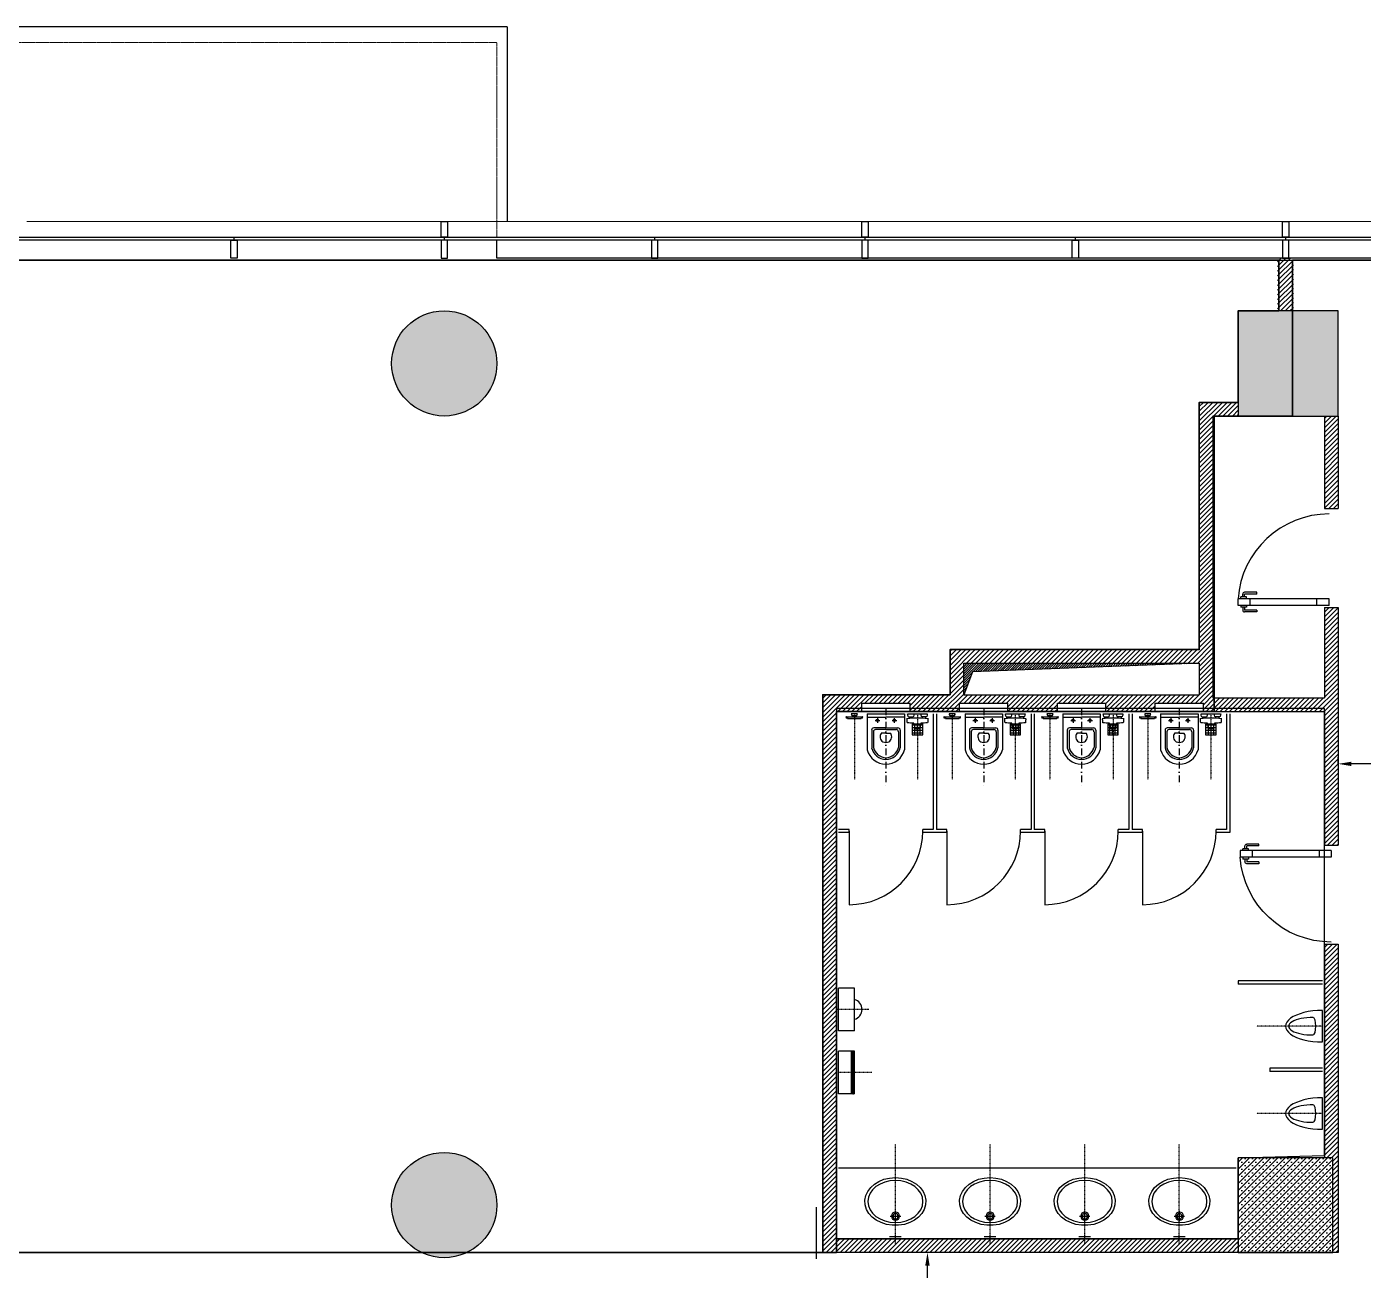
# Model space of a CAD drawing. Header units: millimetres. Extents: x 1175313 to 1258473, y 6259 to 65065.
# Drawn here: x 1210680 to 1223389, y 39138 to 50957 of the extents above; entities that cross this region are included whole.
import ezdxf

# ---------------------------------------------------------------- set-up
doc = ezdxf.new("R2010")
doc.units = ezdxf.units.MM
doc.linetypes.add('DASHDOT2', pattern=[12.7, 6.35, -3.175, 0, -3.175])
doc.linetypes.add('HIDDEN', pattern=[0.375, 0.25, -0.125])
for name, color, linetype in [('Baca', 7, 'Continuous'), ('Divar-esas', 7, 'Continuous'), ('Divar-komek', 7, 'Continuous'), ('metal', 7, 'Continuous'), ('Pencere', 7, 'Continuous'), ('plita 2', 7, 'Continuous'), ('Qapi', 7, 'Continuous'), ('Santexnika', 7, 'Continuous'), ('Strixleme', 254, 'Continuous'), ('sutun1', 7, 'Continuous'), ('Tavan', 7, 'Continuous')]:
    doc.layers.add(name, color=color, linetype=linetype)
doc.layers.add('metal-nevid', color=39, linetype='Continuous', lineweight=5)
doc.layers.add('Obyekt', color=1, linetype='Continuous', lineweight=5)
doc.layers.add('plita', color=182, linetype='Continuous', lineweight=5, true_color=0x3a07c5)
doc.layers.get('Obyekt').off()
doc.styles.get("Standard").update_dxf_attribs({"font": 'arial.ttf'})
doc.dimstyles.new('ISO-25', dxfattribs={"dimscale": 50, "dimtxt": 2.5, "dimasz": 2.5, "dimexe": 1.25, "dimexo": 0.625, "dimtad": 1, "dimdec": 0, "dimtxsty": 'Standard', "dimcen": 2.5, "dimazin": 3, "dimtfac": 1, "dimtdec": 0, "dimtmove": 0, "dimatfit": 3})

# ---------------------------------------------------------------- blocks, each defined once
blk = doc.blocks.new('A$C4FB3406E')
at = {"layer": 'Santexnika', "ltscale": 6}
h = blk.add_hatch(dxfattribs=at)
h.set_pattern_fill('ANSI37', color=256, scale=0.2, angle=90, style=0)
h.set_pattern_definition([(135, (13983.2981, 30836.8366), (-0.449012806, -0.449012806), []), (225, (13983.2981, 30836.8366), (0.449012806, -0.449012806), [])])
h.paths.add_polyline_path([(12.2, 40.6), (12.2, 0), (15, 0), (15, 40.6)])
for p, q in [((15, 40.6), (0, 40.6)), ((0, 0), (0, 40.6)), ((12.2, 0), (12.2, 40.6)), ((15, 0), (15, 40.6)), ((15, 0), (0, 0))]:
    blk.add_line(p, q, dxfattribs=at)
blk = doc.blocks.new('A$C4D6E44AF')
at = {"layer": 'Santexnika', "ltscale": 6}
for p, q in [((15, 40.6), (0, 40.6)), ((0, 0), (0, 40.6)), ((15, 0), (15, 40.6)), ((15, 0), (0, 0))]:
    blk.add_line(p, q, dxfattribs=at)
blk.add_arc((12.6, 20.3), 9.71, 284.5329, 75.4671, dxfattribs=at)
blk = doc.blocks.new('A$C04CC05DC')
at = {"layer": 'Santexnika', "linetype": 'ByBlock'}
h = blk.add_hatch(dxfattribs=at)
h.set_pattern_fill('NET', color=256, scale=0.8, style=0)
h.paths.add_polyline_path([(10, 10), (0, 10), (0, 0), (10, 0)])
blk.add_lwpolyline([(0, 0), (10, 0), (10, 10), (0, 10)], close=True, dxfattribs=at)
blk = doc.blocks.new('d1')
at = {"layer": 'Santexnika'}
for p, q in [((0, 9.3), (0, -9.3)), ((2.8, 8.5), (2.8, 4.2)), ((4.1, 8), (2.8, 8)), ((3.9, 4.7), (2.8, 4.7)), ((10.4, -2.1), (10.4, 2.1)), ((2.8, -8.5), (2.8, -4.2)), ((3.9, -4.7), (2.8, -4.7)), ((4.1, -8), (2.8, -8))]:
    blk.add_line(p, q, dxfattribs=at)
for centre, radius, start, end in [((-0.8, -0.2), 9.57, 69.8543, 85.184), ((-0.8, 12.9), 9.57, 274.816, 290.1457), ((2.2, 8), 0.809, 41.5044, 67.0081), ((2.2, 4.7), 0.809, 292.9919, 318.4956), ((91.1, 0), 87.3, 173.5005, 186.4995), ((5.3, -10.4), 20.3, 80.5633, 92.8251), ((-332, -17.8), 341.7, 3.548, 4.6115), ((10.4, 3.4), 1.27, 183.548, 270.1961), ((10.7, 2.1), 0.369, 106.722, 177.4622), ((10.7, -34.6), 37.1, 85.8757, 90.0652), ((10.4, 0), 3.76, 321.0864, 38.9136), ((14, 1.9), 0.374, 13.6921, 163.0956), ((0.7, 0), 13.7, 351.8724, 8.1276), ((-0.8, -12.9), 9.57, 69.8543, 85.184), ((-0.8, 0.2), 9.57, 274.816, 290.1457), ((2.2, -4.7), 0.809, 41.5044, 67.0081), ((2.2, -8), 0.809, 292.9919, 318.4956), ((5.3, 10.4), 20.3, 267.1749, 279.4367), ((-332, 17.8), 341.7, 355.3885, 356.452), ((10.4, -3.4), 1.27, 89.8039, 176.452), ((10.7, -2.1), 0.369, 182.5378, 253.278), ((10.7, 34.6), 37.1, 269.9348, 274.1243), ((14, -1.9), 0.374, 196.9044, 346.3079)]:
    blk.add_arc(centre, radius, start, end, dxfattribs=at)
blk = doc.blocks.new('unitaz')
at = {"layer": 'Santexnika'}
for p, q in [((-17.8, 0), (17.8, 0)), ((-17.8, 0), (-17.8, -34.2)), ((17.8, 0), (17.8, -34.2)), ((-17.8, -3.3), (0, -3.3)), ((-10.3, -6.4), (-5.7, -6.4)), ((-8.1, -4.2), (-8.1, -8.5)), ((17.8, -3.3), (0, -3.3)), ((5.8, -6.4), (10.4, -6.4)), ((8, -4.2), (8, -8.5)), ((-13.5, -15.6), (-13.5, -32.3)), ((-11.9, -17.1), (-11.9, -32.2)), ((0, -13.4), (-11.4, -13.4)), ((0, -15), (-9.8, -15)), ((0, -18.6), (-4.6, -18.6)), ((0, -13.4), (11.4, -13.4)), ((0, -15), (9.8, -15)), ((0, -18.6), (4.6, -18.6)), ((11.9, -17.1), (11.9, -32.2)), ((13.5, -15.6), (13.5, -32.3))]:
    blk.add_line(p, q, dxfattribs=at)
at = {"layer": 'Santexnika', "color": 26, "linetype": 'DASHDOT2', "true_color": 0x791e15}
blk.add_line((0, 5), (0, -70), dxfattribs=at)
at = {"layer": 'Santexnika'}
for centre in [(-8.1, -6.4), (8, -6.4)]:
    blk.add_circle(centre, 1.11, dxfattribs=at)
for centre, radius, start, end in [((-11.4, -15.6), 2.16, 91.6856, 180.4239), ((-9.7, -17.1), 2.16, 91.6856, 180.4239), ((0.2, -21.8), 5.75, 146.4449, 237.9788), ((-0.2, -21.8), 5.75, 302.0212, 33.5551), ((9.7, -17.1), 2.16, 359.5761, 88.3144), ((11.4, -15.6), 2.16, 359.5761, 88.3144), ((0.1, -29.5), 18.5, 194.768, 269.5676), ((0.4, -29.2), 14.3, 192.6165, 268.2487), ((0.4, -29.2), 12.6, 193.6439, 268.293), ((0.2, -19), 8.29, 247.853, 268.3836), ((-0.2, -19), 8.29, 271.6164, 292.147), ((-0.4, -29.2), 12.6, 271.707, 346.3561), ((-0.1, -29.5), 18.5, 270.4324, 345.232), ((-0.4, -29.2), 14.3, 271.7513, 347.3835)]:
    blk.add_arc(centre, radius, start, end, dxfattribs=at)
blk = doc.blocks.new('d2')
at = {"layer": 'Santexnika'}
for p, q in [((-2.9, 6.5), (-4.6, 6.5)), ((-4.6, 6.5), (-4.6, -6.5)), ((-3.9, 7.5), (-3.9, 6.5)), ((-2.9, 7.5), (-2.9, -7.5)), ((-2.9, 1.6), (-1.8, 1.6)), ((-1.8, 2.2), (-1.8, -2.2)), ((0, -2.9), (0, 2.9)), ((-2.9, -6.5), (-4.6, -6.5)), ((-3.9, -6.5), (-3.9, -7.5)), ((-2.9, -1.6), (-1.8, -1.6))]:
    blk.add_line(p, q, dxfattribs=at)
for centre, radius, start, end in [((-3.4, 7.5), 0.5, 0, 180), ((-1.2, 1.6), 0.809, 112.9919, 138.4956), ((0.5, -0.8), 3.74, 98.0183, 122.5544), ((-3.4, -7.5), 0.5, 180, 0), ((-1.2, -1.6), 0.809, 221.5044, 247.0081), ((0.5, 0.8), 3.74, 237.4456, 261.9817)]:
    blk.add_arc(centre, radius, start, end, dxfattribs=at)
blk = doc.blocks.new('Cam90')
at = {"layer": 'Qapi', "linetype": 'Continuous'}
for p, q in [((-93.1, 68.9), (-93.1, 80.4)), ((-88.7, 82.2), (-91.3, 82.2)), ((-88.7, 82.2), (-91.3, 82.2)), ((-88.7, 82.2), (-91.3, 82.2)), ((-91.3, 68.9), (-91.3, 80.4)), ((-88.7, 80.4), (-91.3, 80.4)), ((-86.9, 84), (-88.7, 84)), ((-88.7, 78.7), (-88.7, 84)), ((-88.7, 78.7), (-88.7, 84)), ((-86.9, 78.7), (-88.7, 78.7)), ((-80.7, 84), (-78.9, 84)), ((-80.7, 78.7), (-78.9, 78.7)), ((-78.9, 78.7), (-78.9, 84)), ((-78.9, 78.7), (-78.9, 84)), ((-78.9, 82.2), (-76.2, 82.2)), ((-78.9, 82.2), (-76.2, 82.2)), ((-78.9, 82.2), (-76.2, 82.2)), ((-78.9, 80.4), (-76.2, 80.4)), ((-76.2, 68.9), (-76.2, 80.4)), ((-74.4, 68.9), (-74.4, 80.4)), ((-91.3, 68.9), (-93.1, 68.9)), ((-76.2, 68.9), (-74.4, 68.9))]:
    blk.add_line(p, q, dxfattribs=at)
at = {"layer": 'Qapi'}
for p, q in [((-86.9, 86.7), (-80.7, 86.7)), ((-86.9, 86.7), (-80.7, 86.7)), ((-86.9, 0), (-86.9, 86.7)), ((-80.7, 0), (-80.7, 86.7)), ((-86.9, 75.1), (-80.7, 75.1)), ((-86.9, 11.6), (-80.7, 11.6)), ((-86.9, 0), (-80.7, 0)), ((-86.9, 0), (-80.7, 0))]:
    blk.add_line(p, q, dxfattribs=at)
at = {"layer": 'Qapi', "linetype": 'Continuous'}
for centre, start, end in [((-91.3, 80.4), 90, 180), ((-76.2, 80.4), 0, 90)]:
    blk.add_arc(centre, 1.78, start, end, dxfattribs=at)
at = {"layer": 'Qapi'}
blk.add_arc((-86.9, 0), 86.9, 0, 85.8935, dxfattribs=at)
blk = doc.blocks.new('rak')
at = {"layer": 'Santexnika'}
for p, q in [((-5.5, 0), (5.5, 0)), ((-2.9, -10.8), (-2.9, -11.2)), ((-2.9, -11.2), (3.1, -11.2)), ((3.1, -10.8), (3.1, -11.2)), ((-4.9, -19.4), (5.1, -19.4)), ((0.1, -14.7), (0.1, -24.4))]:
    blk.add_line(p, q, dxfattribs=at)
for centre, radius in [((0.2, -19.5), 3.87), ((0.2, -19.3), 2.51)]:
    blk.add_circle(centre, radius, dxfattribs=at)
blk.add_ellipse((0.1, -33.4), major_axis=(29, 0), ratio=0.784483, start_param=1.67479, end_param=7.749988, dxfattribs=at)
blk.add_ellipse((0.1, -33.4), major_axis=(26.2, 0), ratio=0.761905, dxfattribs=at)
blk = doc.blocks.new('p3')
at = {"layer": 'Santexnika'}
blk.add_line((-124.8, 15991.5), (-124.8, 15961.5), dxfattribs=at)
for centre, major_axis, ratio, start_param, end_param in [((-124.8, 15976.5), (35, 0), 0.428571, 4.712389, 7.853982), ((-116.2, 15976.5), (0, -8.26), 0.28758, 3.141593, 6.283185), ((-114.9, 15976.5), (22.1, 0), 0.374986, 4.654388, 7.911983)]:
    blk.add_ellipse(centre, major_axis=major_axis, ratio=ratio, start_param=start_param, end_param=end_param, dxfattribs=at)
blk = doc.blocks.new('*D630')
at = {"color": 0, "lineweight": -2, "transparency": 16777216}
for p, q in [((1220435, 39307), (1219182, 39307)), ((1219245, 32322), (1219245, 39182)), ((1220435, 32197), (1219182, 32197))]:
    blk.add_line(p, q, dxfattribs=at)
at = {"color": 0, "transparency": 16777216}
for points in [[(1219224, 39182), (1219266, 39182), (1219245, 39307)], [(1219224, 32322), (1219266, 32322), (1219245, 32197)]]:
    blk.add_solid(points, dxfattribs=at)
at = {"layer": 'Defpoints', "color": 0, "transparency": 16777216}
for p in [(1219245, 39307), (1220466, 39307), (1220466, 32197)]:
    blk.add_point(p, dxfattribs=at)
at = {"color": 0, "transparency": 16777216, "insert": (1219150, 35752), "char_height": 125, "attachment_point": 5, "rotation": 90}
blk.add_mtext('7110', dxfattribs=at)
blk = doc.blocks.new('*D647')
at = {"color": 0, "lineweight": -2, "transparency": 16777216}
for p, q in [((1223150, 43943), (1223150, 44013)), ((1224700, 43943), (1224700, 44013)), ((1224575, 43951), (1223275, 43951))]:
    blk.add_line(p, q, dxfattribs=at)
at = {"color": 0, "transparency": 16777216}
for points in [[(1223275, 43971), (1223275, 43930), (1223150, 43951)], [(1224575, 43971), (1224575, 43930), (1224700, 43951)]]:
    blk.add_solid(points, dxfattribs=at)
at = {"layer": 'Defpoints', "color": 0, "transparency": 16777216}
for p in [(1223150, 43951), (1223150, 43912), (1224700, 43912)]:
    blk.add_point(p, dxfattribs=at)
at = {"color": 0, "transparency": 16777216, "insert": (1223925, 44046), "char_height": 125, "attachment_point": 5}
blk.add_mtext('1550', dxfattribs=at)

msp = doc.modelspace()

# ---------------------------------------------------------------- hatches: boundary and pattern name
at = {"layer": 'Baca', "linetype": 'ByBlock'}
h = msp.add_hatch(dxfattribs=at)
h.set_pattern_fill('ANSI31', color=256, scale=5, style=0)
h.set_pattern_definition([(45, (1102444.994, 424966.171), (-11.22532015, 11.22532015), [])])
h.paths.add_polyline_path([(1221829.9, 44907.2), (1219589.9, 44907.2), (1219589.9, 44607.2), (1219673, 44826.4)])
at = {"layer": 'Strixleme'}
h = msp.add_hatch(dxfattribs=at)
h.set_pattern_fill('ANSI31', color=256, scale=10, style=0)
h.set_pattern_definition([(45, (1222686.802, 48476.38), (-22.45064, 22.45064), [])])
h.paths.add_polyline_path([(1222724.9, 48757.2), (1222649.9, 48757.2), (1222649.9, 48257.2), (1222724.9, 48257.2)])
h.paths.add_polyline_path([(1222649.9, 48757.2), (1222574.9, 48757.2), (1222574.9, 48257.2), (1222649.9, 48257.2)])
h.paths.add_polyline_path([(1227399.9, 47707.2), (1224699.9, 47707.2), (1224699.9, 47207.2), (1224899.9, 47207.2), (1224899.9, 47507.2), (1227399.9, 47507.2)])
h = msp.add_hatch(dxfattribs=at)
h.set_pattern_fill('SACNCR', color=256, scale=20, style=0)
h.set_pattern_definition([(45, (1090324.994, 705036.17), (-33.6759605, 33.6759605), []), (45, (1090358.67, 705036.17), (-33.6759605, 33.6759605), [0, -47.625])])
h.paths.add_polyline_path([(1215149.9, 39757.2, 1), (1214149.9, 39757.2, 1)])
h.paths.add_polyline_path([(1215149.9, 47757.2, 1), (1214149.9, 47757.2, 1)])
h = msp.add_hatch(dxfattribs=at)
h.set_pattern_fill('SACNCR', color=256, scale=20, style=0)
h.set_pattern_definition([(45, (1090324.994, 635036.17), (-33.6759605, 33.6759605), []), (45, (1090358.67, 635036.17), (-33.6759605, 33.6759605), [0, -47.625])])
h.paths.add_polyline_path([(1223149.9, 48257.2), (1222199.9, 48257.2), (1222199.9, 47257.2), (1223149.9, 47257.2)])
h.paths.add_polyline_path([(1231149.9, 48257.2), (1230149.9, 48257.2), (1230149.9, 47257.2), (1231149.9, 47257.2)])
h.paths.add_polyline_path([(1230799.9, 47257.2), (1230399.9, 47257.2), (1230399.9, 40207.2), (1230799.9, 40207.2)])
h.paths.add_polyline_path([(1231099.9, 40207.2), (1230199.9, 40207.2), (1230199.9, 39307.2), (1231099.9, 39307.2)])
h = msp.add_hatch(dxfattribs=at)
h.set_pattern_fill('ANSI31', color=256, scale=10, style=0)
h.set_pattern_definition([(45, (1221655.16, 44478.098), (-22.45064, 22.45064), [])])
h.paths.add_polyline_path([(1221869.9, 44527.2), (1221409.9, 44527.2), (1221409.9, 44447.2), (1221869.9, 44447.2)], flags=16)
h.paths.add_polyline_path([(1220939.9, 44527.2), (1220479.9, 44527.2), (1220479.9, 44447.2), (1220939.9, 44447.2)], flags=16)
h.paths.add_polyline_path([(1220009.9, 44527.2), (1219549.9, 44527.2), (1219549.9, 44447.2), (1220009.9, 44447.2)], flags=16)
h.paths.add_polyline_path([(1219079.9, 44527.2), (1218619.9, 44527.2), (1218619.9, 44447.2), (1219079.9, 44447.2)], flags=16)
h.paths.add_polyline_path([(1223149.9, 45437.2), (1223019.9, 45437.2), (1223019.9, 44577.2), (1221959.9, 44577.2), (1221959.9, 47257.2), (1222199.9, 47257.2), (1222199.9, 47387.2), (1221829.9, 47387.2), (1221829.9, 45037.2), (1219459.9, 45037.2), (1219459.9, 44607.2), (1218249.9, 44607.2), (1218249.9, 39307.2), (1222199.9, 39307.2), (1222199.9, 39437.2), (1218379.9, 39437.2), (1218379.9, 44447.2), (1223019.9, 44447.2), (1223019.9, 43177.2), (1223149.9, 43177.2)])
h.paths.add_polyline_path([(1219589.9, 44607.2), (1219589.9, 44907.2), (1221829.9, 44907.2), (1221829.9, 44607.2)], flags=16)
h.paths.add_polyline_path([(1223149.9, 42237.2), (1223019.9, 42237.2), (1223019.9, 40227.2), (1223019.9, 40207.2), (1223099.9, 40207.2), (1223099.9, 39307.2), (1223149.9, 39307.2)])
h.paths.add_polyline_path([(1223149.9, 47257.2), (1223019.9, 47257.2), (1223019.9, 46377.2), (1223149.9, 46377.2)], flags=17)
at = {"layer": 'Strixleme', "linetype": 'ByBlock'}
h = msp.add_hatch(dxfattribs=at)
h.set_pattern_fill('SACNCR', color=256, scale=20, style=0)
h.set_pattern_definition([(45, (1090324.994, 355036.17), (-33.6759605, 33.6759605), []), (45, (1090358.67, 355036.17), (-33.6759605, 33.6759605), [0, -47.625])])
h.paths.add_polyline_path([(1223099.9, 40207.2), (1222199.9, 40207.2), (1222199.9, 39307.2), (1223099.9, 39307.2)])
h = msp.add_hatch(dxfattribs=at)
h.set_pattern_fill('SACNCR', color=256, scale=20, style=0)
h.set_pattern_definition([(45, (1090324.994, 355036.17), (-33.6759605, 33.6759605), []), (45, (1090358.67, 355036.17), (-33.6759605, 33.6759605), [0, -47.625])])
h.paths.add_polyline_path([(1223099.9, 40207.2), (1222199.9, 40207.2), (1222199.9, 39307.2), (1223099.9, 39307.2)])

# ---------------------------------------------------------------- linework, layer by layer
at = {"color": 1, "lineweight": 30}
for points in [[(1206584.9, 48737.2), (1222584.9, 48737.2), (1222584.9, 48257.2), (1222199.9, 48257.2), (1222199.9, 47387.2), (1221839.9, 47387.2), (1221829.9, 47387.2), (1221829.9, 45037.2), (1219459.9, 45037.2), (1219459.9, 44607.2), (1218249.9, 44607.2), (1218249.9, 39307.2), (1210479.9, 39307.2), (1210479.9, 44607.2), (1209839.9, 44607.2), (1209839.9, 45037.2), (1207899.9, 45037.2), (1207899.9, 47387.2), (1207099.9, 47387.2), (1207099.9, 48257.2), (1206584.9, 48257.2), (1206584.9, 48737.2)], [(1230584.9, 48737.2), (1222714.9, 48737.2), (1222714.9, 48257.2), (1222714.9, 47257.2), (1221970, 47254.3), (1221970, 44447.2), (1218379.9, 44447.2), (1218379.9, 39307.2), (1210319.9, 39307.2)]]:
    msp.add_lwpolyline(points, dxfattribs=at)
at = {"layer": 'Baca', "linetype": 'ByBlock'}
msp.add_lwpolyline([(1221829.9, 44907.2), (1219673, 44826.4), (1219589.9, 44607.2)], dxfattribs=at)
at = {"layer": 'Divar-esas'}
for p, q in [((1222584.9, 48257.2), (1222584.9, 48737.2)), ((1222584.9, 48737.2), (1222714.9, 48737.2)), ((1222714.9, 48257.2), (1222714.9, 48737.2)), ((1222199.9, 47387.2), (1221829.9, 47387.2)), ((1221829.9, 47387.2), (1221829.9, 45037.2)), ((1222199.9, 47387.2), (1221839.9, 47387.2)), ((1222199.9, 47257.2), (1221959.9, 47257.2)), ((1221959.9, 47257.2), (1221959.9, 44577.2)), ((1222199.9, 47257.2), (1221969.9, 47257.2)), ((1223019.9, 47257.2), (1223019.9, 46377.2)), ((1223149.9, 47257.2), (1223149.9, 46377.2)), ((1223149.9, 47257.2), (1223149.9, 46377.2)), ((1223019.9, 46377.2), (1223149.9, 46377.2)), ((1223019.9, 45437.2), (1223019.9, 44577.2)), ((1223019.9, 45437.2), (1223149.9, 45437.2)), ((1223149.9, 45437.2), (1223149.9, 44267.2)), ((1223149.9, 45437.2), (1223149.9, 43177.2)), ((1219459.9, 44607.2), (1219459.9, 45037.2)), ((1219459.9, 45037.2), (1221829.9, 45037.2)), ((1219589.9, 44907.2), (1221829.9, 44907.2)), ((1219589.9, 44607.2), (1219589.9, 44907.2)), ((1221829.9, 44907.2), (1221829.9, 44607.2)), ((1221829.9, 44907.2), (1221829.9, 44607.2)), ((1218249.9, 39887.2), (1218249.9, 44607.2)), ((1218249.9, 44607.2), (1219459.9, 44607.2)), ((1219589.9, 44607.2), (1221829.9, 44607.2)), ((1219609.9, 44607.2), (1221829.9, 44607.2)), ((1221959.9, 44577.2), (1223019.9, 44577.2)), ((1221980.4, 44577.2), (1223019.9, 44577.2)), ((1218379.9, 39437.2), (1218379.9, 44447.2)), ((1218379.9, 44447.2), (1223019.9, 44447.2)), ((1223019.9, 44447.2), (1223019.9, 43177.2)), ((1223019.9, 43177.2), (1223149.9, 43177.2)), ((1223019.9, 42237.2), (1223019.9, 40227.2)), ((1223019.9, 42237.2), (1223149.9, 42237.2)), ((1223149.9, 42237.2), (1223149.9, 39307.2)), ((1223019.9, 41127.2), (1223019.9, 40207.2)), ((1218249.9, 39307.2), (1218249.9, 39757.2)), ((1222199.9, 39437.2), (1218379.9, 39437.2)), ((1223149.9, 39307.2), (1218249.9, 39307.2))]:
    msp.add_line(p, q, dxfattribs=at)
at = {"layer": 'Divar-komek'}
for q in [(1182049.9, 50957.2), (1215249.9, 49107.2)]:
    msp.add_line((1215249.9, 50957.2), q, dxfattribs=at)
at = {"layer": 'metal'}
for p, q in [((1212649.9, 48957.2), (1212649.9, 48927.2)), ((1214649.9, 48957.2), (1214649.9, 48927.2)), ((1216649.9, 48957.2), (1216649.9, 48927.2)), ((1218649.9, 48957.2), (1218649.9, 48927.2)), ((1220649.9, 48957.2), (1220649.9, 48927.2)), ((1222649.9, 48957.2), (1222649.9, 48927.2))]:
    msp.add_line(p, q, dxfattribs=at)
for points in [[(1214619.9, 49107.2), (1214679.9, 49107.2), (1214679.9, 48957.2), (1214619.9, 48957.2)], [(1218619.9, 49107.2), (1218679.9, 49107.2), (1218679.9, 48957.2), (1218619.9, 48957.2)], [(1222619.9, 49107.2), (1222679.9, 49107.2), (1222679.9, 48957.2), (1222619.9, 48957.2)], [(1212679.9, 48927.2), (1212679.9, 48757.2), (1212619.9, 48757.2), (1212619.9, 48927.2)], [(1214619.9, 48757.2), (1214679.9, 48757.2), (1214679.9, 48927.2), (1214619.9, 48927.2)], [(1216619.9, 48927.2), (1216619.9, 48757.2), (1216679.9, 48757.2), (1216679.9, 48927.2)], [(1218619.9, 48757.2), (1218679.9, 48757.2), (1218679.9, 48927.2), (1218619.9, 48927.2)], [(1220679.9, 48927.2), (1220679.9, 48757.2), (1220619.9, 48757.2), (1220619.9, 48927.2)], [(1222619.9, 48757.2), (1222679.9, 48757.2), (1222679.9, 48927.2), (1222619.9, 48927.2)]]:
    msp.add_lwpolyline(points, close=True, dxfattribs=at)
at = {"layer": 'metal-nevid'}
for p, q in [((1210679.9, 49107.2), (1214619.9, 49107.2)), ((1218619.9, 49107.2), (1214679.9, 49107.2)), ((1218679.9, 49107.2), (1222619.9, 49107.2)), ((1226619.9, 49107.2), (1222679.9, 49107.2))]:
    msp.add_line(p, q, dxfattribs=at)
at = {"layer": 'Pencere'}
for p, q in [((1185399.9, 48957.2), (1232849.9, 48957.2)), ((1207806.5, 48957.2), (1232849.9, 48957.2)), ((1232819.9, 48927.2), (1185429.9, 48927.2))]:
    msp.add_line(p, q, dxfattribs=at)
at = {"layer": 'plita', "linetype": 'HIDDEN', "ltscale": 5}
for p, q in [((1215149.9, 50807.2), (1182199.9, 50807.2)), ((1215149.9, 48957.2), (1215149.9, 50807.2))]:
    msp.add_line(p, q, dxfattribs=at)
at = {"layer": 'plita 2'}
for p, q in [((1215149.9, 48757.2), (1215149.9, 48927.2)), ((1232649.9, 48757.2), (1215149.9, 48757.2))]:
    msp.add_line(p, q, dxfattribs=at)
at = {"layer": 'Santexnika'}
for p, q in [((1218619.9, 44447.2), (1218619.9, 44527.2)), ((1218619.9, 44527.2), (1219079.9, 44527.2)), ((1219079.9, 44447.2), (1219079.9, 44527.2)), ((1219549.9, 44447.2), (1219549.9, 44527.2)), ((1219549.9, 44527.2), (1220009.9, 44527.2)), ((1220009.9, 44447.2), (1220009.9, 44527.2)), ((1220479.9, 44447.2), (1220479.9, 44527.2)), ((1220479.9, 44527.2), (1220939.9, 44527.2)), ((1220939.9, 44447.2), (1220939.9, 44527.2)), ((1221409.9, 44447.2), (1221409.9, 44527.2)), ((1221409.9, 44527.2), (1221869.9, 44527.2)), ((1221869.9, 44447.2), (1221869.9, 44527.2)), ((1218619.9, 44447.2), (1219079.9, 44447.2)), ((1219299.9, 44427.2), (1219299.9, 43327.2)), ((1219329.9, 44427.2), (1219329.9, 43327.2)), ((1219549.9, 44447.2), (1220009.9, 44447.2)), ((1220229.9, 44427.2), (1220229.9, 43327.2)), ((1220259.9, 44427.2), (1220259.9, 43327.2)), ((1220479.9, 44447.2), (1220939.9, 44447.2)), ((1221159.9, 44427.2), (1221159.9, 43327.2)), ((1221159.9, 44427.2), (1221159.9, 43327.2)), ((1221189.9, 44427.2), (1221189.9, 43327.2)), ((1221189.9, 44427.2), (1221189.9, 43327.2)), ((1221409.9, 44447.2), (1221869.9, 44447.2)), ((1222089.9, 44427.2), (1222089.9, 43327.2)), ((1222119.9, 44427.2), (1222119.9, 43297.2)), ((1218499.9, 43327.2), (1218399.9, 43327.2)), ((1218499.9, 43297.2), (1218399.9, 43297.2)), ((1218499.9, 43297.2), (1218499.9, 43327.2)), ((1218499.9, 43312.2), (1218499.9, 42612.2)), ((1219299.9, 43327.2), (1219199.9, 43327.2)), ((1219199.9, 43297.2), (1219199.9, 43327.2)), ((1219429.9, 43297.2), (1219199.9, 43297.2)), ((1219429.9, 43327.2), (1219329.9, 43327.2)), ((1219429.9, 43297.2), (1219429.9, 43327.2)), ((1219429.9, 43312.2), (1219429.9, 42612.2)), ((1220229.9, 43327.2), (1220129.9, 43327.2)), ((1220129.9, 43297.2), (1220129.9, 43327.2)), ((1220359.9, 43297.2), (1220129.9, 43297.2)), ((1220359.9, 43327.2), (1220259.9, 43327.2)), ((1220359.9, 43297.2), (1220359.9, 43327.2)), ((1220359.9, 43312.2), (1220359.9, 42612.2)), ((1221159.9, 43327.2), (1221059.9, 43327.2)), ((1221059.9, 43297.2), (1221059.9, 43327.2)), ((1221289.9, 43297.2), (1221059.9, 43297.2)), ((1221289.9, 43327.2), (1221189.9, 43327.2)), ((1221289.9, 43297.2), (1221289.9, 43327.2)), ((1221289.9, 43312.2), (1221289.9, 43297.2)), ((1221289.9, 43312.2), (1221289.9, 42612.2)), ((1222089.9, 43327.2), (1221989.9, 43327.2)), ((1221989.9, 43297.2), (1221989.9, 43327.2)), ((1222119.9, 43297.2), (1221989.9, 43297.2)), ((1222999.9, 41887.2), (1222199.9, 41887.2)), ((1222199.9, 41887.2), (1222199.9, 41857.2)), ((1222999.9, 41857.2), (1222199.9, 41857.2)), ((1222499.9, 41057.2), (1222499.9, 41027.2)), ((1222999.9, 41057.2), (1222499.9, 41057.2)), ((1222999.9, 41027.2), (1222499.9, 41027.2)), ((1222179.9, 40107.2), (1218399.9, 40107.2))]:
    msp.add_line(p, q, dxfattribs=at)
at = {"layer": 'Santexnika', "color": 26, "linetype": 'DASHDOT2', "true_color": 0x791e15}
for p, q in [((1218549.9, 44427.2), (1218549.9, 43803)), ((1219149.9, 44427.2), (1219149.9, 43803)), ((1219479.9, 44427.2), (1219479.9, 43803)), ((1220079.9, 44427.2), (1220079.9, 43803)), ((1220409.9, 44427.2), (1220409.9, 43803)), ((1221009.9, 44427.2), (1221009.9, 43803)), ((1221339.9, 44427.2), (1221339.9, 43803)), ((1221939.9, 44427.2), (1221939.9, 43803)), ((1218685.9, 41616.9), (1218369.9, 41616.9)), ((1222999.9, 41457.2), (1222375.7, 41457.2)), ((1218715.9, 41016.9), (1218399.9, 41016.9)), ((1222999.9, 40627.2), (1222375.7, 40627.2)), ((1218939.9, 39392.8), (1218939.9, 40337.7)), ((1219839.9, 39392.8), (1219839.9, 40337.7)), ((1220739.9, 39392.8), (1220739.9, 40337.7)), ((1221639.9, 39392.8), (1221639.9, 40337.7))]:
    msp.add_line(p, q, dxfattribs=at)
at = {"layer": 'Santexnika'}
for centre in [(1218499.9, 43312.2), (1219429.9, 43312.2), (1220359.9, 43312.2), (1221289.9, 43312.2)]:
    msp.add_arc(centre, 700, 270, 0, dxfattribs=at)
at = {"layer": 'sutun1'}
for points in [[(1222199.9, 47257.2), (1223149.9, 47257.2), (1223149.9, 48257.2), (1222199.9, 48257.2)], [(1222199.9, 39307.2), (1223099.9, 39307.2), (1223099.9, 40207.2), (1222199.9, 40207.2)]]:
    msp.add_lwpolyline(points, close=True, dxfattribs=at)
at = {"layer": 'sutun1', "color": 134}
msp.add_lwpolyline([(1223019.9, 44477.2), (1218379.9, 44477.2), (1218379.9, 39437.2), (1222199.9, 39437.2), (1222199.9, 40207.2), (1223019.9, 40227.2), (1223019.9, 44477.2)], close=True, dxfattribs=at)
at = {"layer": 'sutun1'}
for centre in [(1214649.9, 47757.2), (1214649.9, 39757.2)]:
    msp.add_circle(centre, 500, dxfattribs=at)
at = {"layer": 'Tavan'}
msp.add_line((1218189.9, 39247.2), (1218189.9, 39737.2), dxfattribs=at)

# ---------------------------------------------------------------- block references
at = {"layer": 'Obyekt', "xscale": 10, "yscale": 10, "zscale": 10}
for name, p in [('A$C4D6E44AF', (1218399.9, 41413.9)), ('A$C4FB3406E', (1218399.9, 40813.9))]:
    msp.add_blockref(name, p, dxfattribs=at)
at = {"layer": 'Qapi', "yscale": 10, "zscale": 10, "rotation": 90}
for p, xscale in [((1223064.9, 46326.1), 10), ((1223084.9, 42257.2), -10)]:
    msp.add_blockref('Cam90', p, dxfattribs=dict(at, xscale=xscale))
at = {"layer": 'Santexnika', "yscale": 10, "zscale": 10}
for name, p, xscale, rotation in [('d2', (1218549.9, 44427.2), 10, 90), ('d1', (1219149.9, 44427.2), -10, 90), ('d2', (1219479.9, 44427.2), 10, 90), ('d1', (1220079.9, 44427.2), -10, 90), ('d2', (1220409.9, 44427.2), 10, 90), ('d1', (1221009.9, 44427.2), -10, 90), ('d2', (1221339.9, 44427.2), 10, 90), ('d1', (1221939.9, 44427.2), -10, 90), ('p3', (1221752.2, 201222.3), 10, 180), ('p3', (1221752.2, 200392.3), 10, 180), ('rak', (1218939.2, 39457.2), -10, 180), ('rak', (1219839.2, 39457.2), -10, 180), ('rak', (1220739.2, 39457.2), -10, 180), ('rak', (1221639.2, 39457.2), -10, 180)]:
    msp.add_blockref(name, p, dxfattribs=dict(at, xscale=xscale, rotation=rotation))
at = {"layer": 'Santexnika', "xscale": 10, "yscale": 10, "zscale": 10}
for p in [(1218849.9, 44427.2), (1219779.9, 44427.2), (1220709.9, 44427.2), (1221639.9, 44427.2)]:
    msp.add_blockref('unitaz', p, dxfattribs=at)
at = {"layer": 'Santexnika', "linetype": 'ByBlock', "xscale": 10, "yscale": 10, "zscale": 10, "rotation": 270}
for p in [(1219099.9, 44327.2), (1220029.9, 44327.2), (1220959.9, 44327.2), (1221889.9, 44327.2)]:
    msp.add_blockref('A$C04CC05DC', p, dxfattribs=at)

# ---------------------------------------------------------------- dimensions: what is measured, and where the dimension line sits
at = {"color": 1}
dim = msp.add_linear_dim(base=(1223149.9, 43950.5), p1=(1224699.9, 43912.2), p2=(1223149.9, 43912.2), dimstyle='ISO-25', dxfattribs=at)
dim.commit()
dim.dimension.update_dxf_attribs({"geometry": '*D647', "text_midpoint": (1223924.9, 44045.6)})
dim = msp.add_linear_dim(base=(1219244.8, 39307.2), p1=(1220466.3, 32197.3), p2=(1220466.3, 39307.2), angle=90, dimstyle='ISO-25', dxfattribs=at)
dim.commit()
dim.dimension.update_dxf_attribs({"geometry": '*D630', "text_midpoint": (1219149.7, 35752.3)})

doc.saveas('drawing.dxf')
